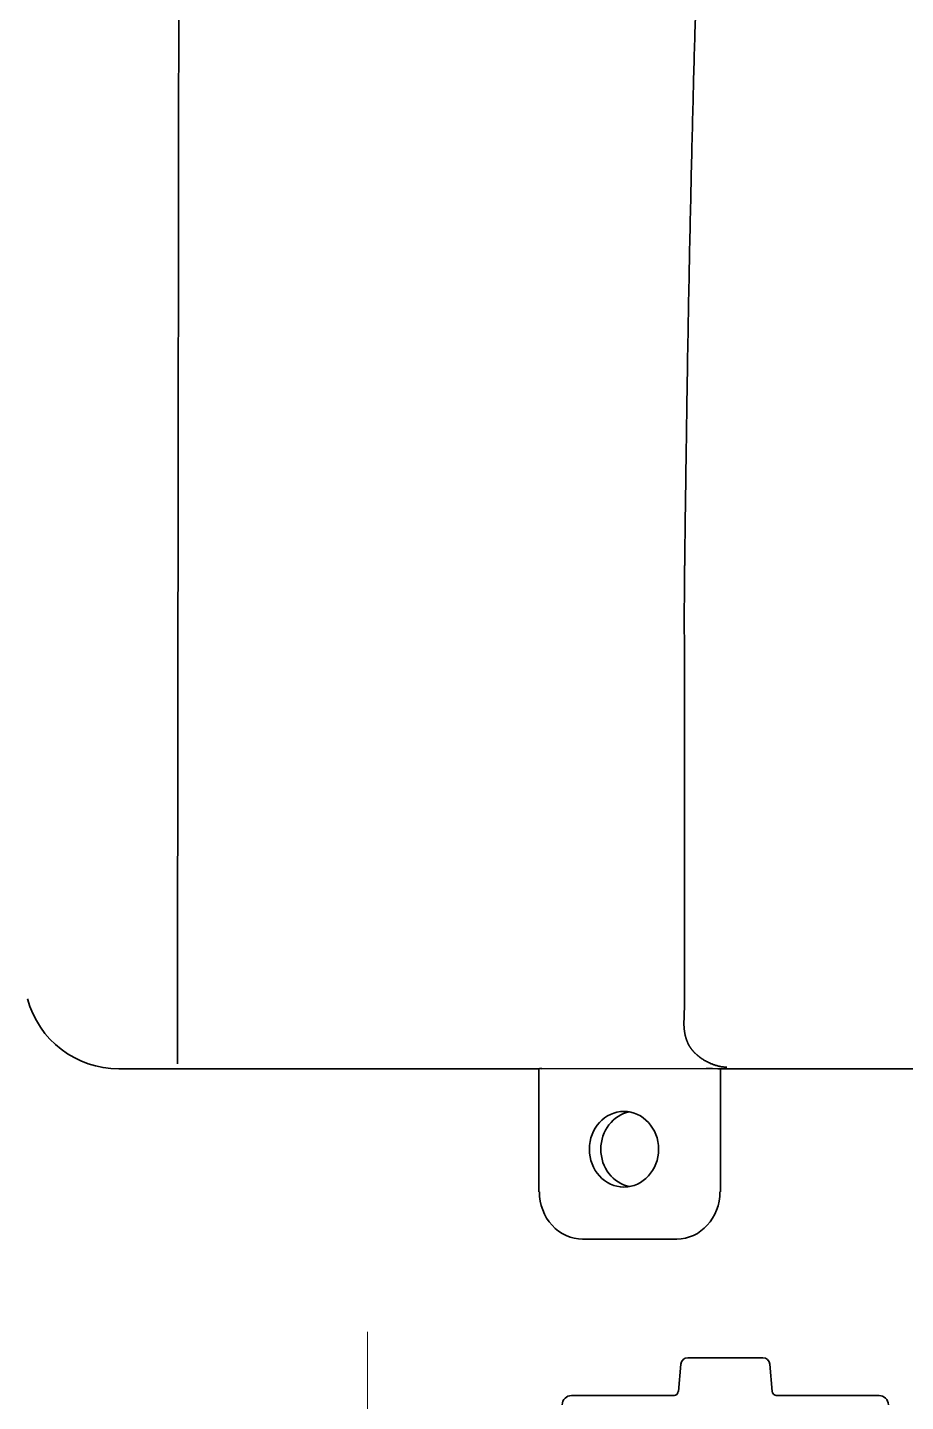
# Model space of a CAD drawing. Extents: x 6327 to 10269, y -393 to 3204.
# Drawn here: x 8504.5 to 8597.3, y 2493.6 to 2638.8 of the extents above; entities that cross this region are included whole.
import ezdxf

# ---------------------------------------------------------------- set-up
doc = ezdxf.new("R2010")
doc.units = 0
doc.header["$LTSCALE"] = 5
doc.layers.get('0').update_dxf_attribs({"linetype": 'CONTINUOUS', "lineweight": 0})
doc.layers.add('1', color=7, linetype='CONTINUOUS', true_color=0xffffff)

msp = doc.modelspace()

# ---------------------------------------------------------------- linework, layer by layer
at = {"color": 3}
msp.add_line((8540.44, 2500.93), (8540.44, 2400.93), dxfattribs=at)
at = {"layer": '1', "color": 7, "linetype": 'Continuous', "lineweight": 35}
for p, q in [((8534.35, 2528.73), (8514.14, 2528.73)), ((8545.24, 2528.73), (8541.28, 2528.73)), ((8553.49, 2528.73), (8552.17, 2528.73)), ((8558.57, 2528.73), (8556.36, 2528.73)), ((8558.57, 2528.74), (8558.57, 2515.73)), ((8558.87, 2528.74), (8576.25, 2528.76)), ((8576.91, 2528.75), (8577.5, 2528.73)), ((8581.86, 2528.73), (8577.5, 2528.73)), ((8577.76, 2515.73), (8577.76, 2528.73)), ((8588.5, 2528.73), (8581.86, 2528.73)), ((8598.56, 2528.73), (8596.02, 2528.73)), ((8577.76, 2515.73), (8577.72, 2515.73)), ((8572.34, 2510.73), (8563.19, 2510.73)), ((8573.14, 2510.73), (8572.34, 2510.73)), ((8573.31, 2494.63), (8573.56, 2497.49)), ((8574.31, 2498.18), (8582.24, 2498.18)), ((8582.98, 2497.49), (8583.23, 2494.63)), ((8562.02, 2494.18), (8563.02, 2494.18)), ((8563.02, 2494.18), (8572.92, 2494.18)), ((8583.62, 2494.18), (8593.53, 2494.18)), ((8593.53, 2494.18), (8594.53, 2494.18))]:
    msp.add_line(p, q, dxfattribs=at)
for centre, radius, start, end in [((8574.31, 2497.43), 0.75, 90, 175), ((8582.24, 2497.43), 0.75, 5, 90), ((8572.81, 2494.68), 0.5, 270, 355), ((8583.73, 2494.68), 0.5, 185, 270), ((8562.02, 2493.18), 1, 90, 178), ((8594.53, 2493.18), 1, 2, 90)]:
    msp.add_arc(centre, radius, start, end, dxfattribs=at)
for centre, major_axis, ratio, start_param, end_param in [((8563.85, 3852.09), (6.46, -2728.57), 0.002932, 1.0679, 1.083811), ((8514.15, 2538.73), (6.09, 7.94), 0.999758, 2.487211, 3.795974), ((8559.07, 2528.74), (0.5, -0.003), 0.017454, 1.987065, 3.142103), ((8576.45, 2528.75), (0.5, -0.003), 0.017454, 0.416268, 1.987065), ((8568.77, 2520.23), (0, -4), 0.914651, 3.308096, 4.712387), ((8568.77, 2520.23), (0, -4), 0.914651, 4.71239, 6.116681), ((8563.19, 2515.73), (0, 5), 0.914651, 1.570796, 3.141593), ((8573.14, 2515.73), (0, -5), 0.914651, 0, 1.570796)]:
    msp.add_ellipse(centre, major_axis=major_axis, ratio=ratio, start_param=start_param, end_param=end_param, dxfattribs=at)
msp.add_ellipse((8567.56, 2520.23), major_axis=(0, 4), ratio=0.914651, dxfattribs=at)
for points, knots in [([(8577.47, 2673.25), (8577.44, 2673.27), (8577.39, 2673.29), (8577.31, 2673.24), (8577.23, 2673.12), (8577.16, 2672.96), (8577.1, 2672.75), (8577.03, 2672.48), (8576.96, 2672.18), (8576.9, 2671.84), (8576.84, 2671.47), (8576.78, 2671.07), (8576.72, 2670.62), (8576.67, 2670.13), (8576.61, 2669.6), (8576.54, 2669), (8576.48, 2668.35), (8576.42, 2667.63), (8576.35, 2666.84), (8576.29, 2665.96), (8576.21, 2664.98), (8576.14, 2663.89), (8576.06, 2662.68), (8575.99, 2661.34), (8575.9, 2659.86), (8575.82, 2658.24), (8575.73, 2656.45), (8575.64, 2654.48), (8575.55, 2652.31), (8575.46, 2649.93), (8575.36, 2647.29), (8575.26, 2644.37), (8575.15, 2641.12), (8575.04, 2637.53), (8574.93, 2633.57), (8574.82, 2629.24), (8574.71, 2624.66), (8574.6, 2619.89), (8574.49, 2614.82), (8574.39, 2609.36), (8574.28, 2603.39), (8574.18, 2596.86), (8574.08, 2589.78), (8574.01, 2584.7), (8573.98, 2582.07)], [0, 0, 0, 0, 0.023807, 0.047616, 0.071426, 0.095236, 0.119045, 0.142855, 0.166664, 0.190474, 0.214283, 0.238093, 0.261903, 0.285712, 0.309522, 0.333331, 0.357141, 0.380951, 0.40476, 0.42857, 0.452379, 0.476189, 0.499999, 0.523808, 0.547618, 0.571427, 0.595237, 0.619047, 0.642856, 0.666666, 0.690475, 0.714285, 0.738094, 0.761904, 0.785714, 0.809523, 0.833333, 0.857142, 0.880952, 0.904762, 0.928571, 0.952381, 0.97619, 1, 1, 1, 1]), ([(8573.98, 2582.07), (8573.98, 2582.03), (8573.98, 2582), (8573.98, 2581.92), (8573.97, 2581.82), (8573.97, 2581.71), (8573.97, 2581.5), (8573.97, 2581.36), (8573.96, 2580.93), (8573.96, 2580.64), (8573.95, 2579.79), (8573.95, 2579.22), (8573.94, 2577.51), (8573.94, 2576.37), (8573.94, 2575.23)], [0, 0, 0, 0, 0.015625, 0.015625, 0.03125, 0.0625, 0.0625, 0.125, 0.125, 0.25, 0.25, 0.5, 0.5, 1, 1, 1, 1]), ([(8573.97, 2537.03), (8573.97, 2537), (8573.97, 2536.93), (8573.97, 2536.83), (8573.97, 2536.72), (8573.97, 2536.62), (8573.97, 2536.52), (8573.97, 2536.42), (8573.97, 2536.31), (8573.96, 2536.21), (8573.96, 2536.11), (8573.96, 2536.01), (8573.96, 2535.9), (8573.96, 2535.8), (8573.96, 2535.7), (8573.96, 2535.6), (8573.96, 2535.49), (8573.95, 2535.39), (8573.95, 2535.29), (8573.95, 2535.19), (8573.95, 2535.08), (8573.95, 2534.98), (8573.94, 2534.88), (8573.94, 2534.78), (8573.94, 2534.68), (8573.94, 2534.57), (8573.93, 2534.47), (8573.93, 2534.37), (8573.93, 2534.27), (8573.92, 2534.16), (8573.92, 2534.1), (8573.92, 2534.06)], [0, 0, 0, 0, 0.034513, 0.069021, 0.103526, 0.138027, 0.172525, 0.207019, 0.241511, 0.276, 0.310486, 0.34497, 0.379452, 0.413932, 0.44841, 0.482887, 0.517363, 0.551837, 0.586311, 0.620783, 0.655256, 0.689728, 0.7242, 0.758672, 0.793145, 0.827618, 0.862092, 0.896567, 0.931043, 0.965521, 1, 1, 1, 1]), ([(8573.92, 2534.06), (8573.92, 2534.04), (8573.92, 2533.99), (8573.91, 2533.93), (8573.91, 2533.86), (8573.9, 2533.79), (8573.9, 2533.72), (8573.9, 2533.65), (8573.9, 2533.58), (8573.9, 2533.52), (8573.9, 2533.45), (8573.9, 2533.38), (8573.9, 2533.31), (8573.91, 2533.24), (8573.91, 2533.17), (8573.91, 2533.11), (8573.92, 2533.04), (8573.93, 2532.97), (8573.93, 2532.9), (8573.94, 2532.84), (8573.95, 2532.77), (8573.96, 2532.7), (8573.97, 2532.63), (8573.98, 2532.57), (8573.99, 2532.5), (8574, 2532.43), (8574.02, 2532.37), (8574.03, 2532.3), (8574.05, 2532.23), (8574.06, 2532.17), (8574.08, 2532.1), (8574.1, 2532.04), (8574.11, 2531.99), (8574.12, 2531.96), (8574.13, 2531.94), (8574.13, 2531.93), (8574.14, 2531.91), (8574.14, 2531.9), (8574.15, 2531.88), (8574.15, 2531.87), (8574.16, 2531.85), (8574.16, 2531.84), (8574.17, 2531.82), (8574.17, 2531.81), (8574.18, 2531.79), (8574.18, 2531.78), (8574.19, 2531.76), (8574.2, 2531.74), (8574.2, 2531.73), (8574.21, 2531.71), (8574.21, 2531.69), (8574.22, 2531.68), (8574.23, 2531.66), (8574.23, 2531.65), (8574.24, 2531.63), (8574.25, 2531.61), (8574.25, 2531.6), (8574.26, 2531.58), (8574.27, 2531.56), (8574.27, 2531.54), (8574.28, 2531.53), (8574.29, 2531.51), (8574.3, 2531.49), (8574.3, 2531.47), (8574.31, 2531.46), (8574.32, 2531.44), (8574.33, 2531.42), (8574.34, 2531.4), (8574.35, 2531.39), (8574.35, 2531.37), (8574.36, 2531.35), (8574.37, 2531.33), (8574.38, 2531.31), (8574.39, 2531.3), (8574.4, 2531.28), (8574.41, 2531.26), (8574.42, 2531.24), (8574.43, 2531.22), (8574.44, 2531.2), (8574.45, 2531.19), (8574.46, 2531.17), (8574.47, 2531.15), (8574.48, 2531.13), (8574.49, 2531.11), (8574.51, 2531.09), (8574.52, 2531.07), (8574.53, 2531.05), (8574.54, 2531.04), (8574.55, 2531.02), (8574.56, 2531), (8574.58, 2530.98), (8574.59, 2530.96), (8574.6, 2530.94), (8574.62, 2530.92), (8574.63, 2530.9), (8574.64, 2530.88), (8574.66, 2530.87), (8574.67, 2530.85), (8574.68, 2530.83), (8574.7, 2530.81), (8574.71, 2530.79), (8574.73, 2530.77), (8574.74, 2530.75), (8574.76, 2530.73), (8574.77, 2530.71), (8574.79, 2530.69), (8574.81, 2530.68), (8574.82, 2530.66), (8574.84, 2530.64), (8574.85, 2530.62), (8574.87, 2530.6), (8574.89, 2530.58), (8574.91, 2530.56), (8574.92, 2530.54), (8574.94, 2530.52), (8574.96, 2530.51), (8574.98, 2530.49), (8574.99, 2530.48), (8575, 2530.47)], [0, 0, 0, 0, 0.016158, 0.032328, 0.048512, 0.064714, 0.080936, 0.09718, 0.11345, 0.129748, 0.146076, 0.162438, 0.178834, 0.195268, 0.211741, 0.228257, 0.244816, 0.261422, 0.278076, 0.294781, 0.311537, 0.328347, 0.345213, 0.362137, 0.379119, 0.396162, 0.413267, 0.430436, 0.447669, 0.464969, 0.482336, 0.499771, 0.517277, 0.521225, 0.525213, 0.529242, 0.533311, 0.53742, 0.541569, 0.545759, 0.549989, 0.554259, 0.558571, 0.562922, 0.567315, 0.571748, 0.576222, 0.580737, 0.585292, 0.589889, 0.594527, 0.599205, 0.603925, 0.608686, 0.613488, 0.618331, 0.623216, 0.628142, 0.633109, 0.638117, 0.643167, 0.648259, 0.653392, 0.658566, 0.663782, 0.66904, 0.674339, 0.67968, 0.685062, 0.690486, 0.695952, 0.70146, 0.707009, 0.712601, 0.718234, 0.723909, 0.729625, 0.735384, 0.741184, 0.747027, 0.752911, 0.758837, 0.764805, 0.770815, 0.776867, 0.782961, 0.789096, 0.795274, 0.801494, 0.807755, 0.814058, 0.820404, 0.826791, 0.83322, 0.83969, 0.846203, 0.852757, 0.859354, 0.865992, 0.872671, 0.879393, 0.886156, 0.89296, 0.899807, 0.906695, 0.913624, 0.920595, 0.927608, 0.934661, 0.941757, 0.948893, 0.956071, 0.96329, 0.97055, 0.977851, 0.985193, 0.992576, 1, 1, 1, 1]), ([(8575, 2530.47), (8575, 2530.46), (8575.02, 2530.45), (8575.04, 2530.42), (8575.06, 2530.4), (8575.09, 2530.38), (8575.11, 2530.36), (8575.13, 2530.33), (8575.16, 2530.31), (8575.18, 2530.29), (8575.21, 2530.27), (8575.23, 2530.24), (8575.26, 2530.22), (8575.28, 2530.2), (8575.31, 2530.18), (8575.33, 2530.15), (8575.36, 2530.13), (8575.38, 2530.11), (8575.41, 2530.09), (8575.44, 2530.07), (8575.46, 2530.05), (8575.49, 2530.03), (8575.52, 2530), (8575.54, 2529.98), (8575.57, 2529.96), (8575.6, 2529.94), (8575.63, 2529.92), (8575.65, 2529.9), (8575.68, 2529.88), (8575.71, 2529.86), (8575.74, 2529.84), (8575.77, 2529.82), (8575.85, 2529.76), (8575.98, 2529.67), (8576.18, 2529.56), (8576.39, 2529.45), (8576.57, 2529.36), (8576.73, 2529.29), (8576.86, 2529.24), (8577, 2529.18), (8577.14, 2529.13), (8577.29, 2529.09), (8577.41, 2529.05), (8577.49, 2529.03), (8577.53, 2529.02), (8577.58, 2529.01), (8577.62, 2529), (8577.67, 2528.99), (8577.72, 2528.98), (8577.77, 2528.97), (8577.82, 2528.96), (8577.87, 2528.95), (8577.93, 2528.94), (8577.99, 2528.94), (8578.05, 2528.93), (8578.11, 2528.92), (8578.17, 2528.91), (8578.24, 2528.91), (8578.3, 2528.9), (8578.37, 2528.89), (8578.42, 2528.89), (8578.44, 2528.89)], [0, 0, 0, 0, 0.007034, 0.014121, 0.021262, 0.028455, 0.035701, 0.043001, 0.050353, 0.057759, 0.065218, 0.07273, 0.080295, 0.087914, 0.095586, 0.103311, 0.111089, 0.118921, 0.126806, 0.134745, 0.142736, 0.150781, 0.15888, 0.167032, 0.175237, 0.183496, 0.191809, 0.200174, 0.208594, 0.217066, 0.225593, 0.234173, 0.242806, 0.296252, 0.353342, 0.414077, 0.478461, 0.513438, 0.550551, 0.589798, 0.631181, 0.6747, 0.720354, 0.731643, 0.743432, 0.755721, 0.768509, 0.781797, 0.795584, 0.809871, 0.824657, 0.839944, 0.855729, 0.872014, 0.888799, 0.906084, 0.923868, 0.942151, 0.960935, 0.980218, 1, 1, 1, 1]), ([(8541.28, 2528.73), (8541.28, 2528.73), (8541.26, 2528.73), (8541.24, 2528.73), (8541.22, 2528.73), (8541.2, 2528.73), (8541.17, 2528.73), (8541.15, 2528.73), (8541.13, 2528.73), (8541.11, 2528.73), (8541.08, 2528.73), (8541.06, 2528.73), (8541.04, 2528.73), (8541.02, 2528.73), (8540.99, 2528.73), (8540.97, 2528.73), (8540.95, 2528.73), (8540.92, 2528.73), (8540.9, 2528.73), (8540.87, 2528.73), (8540.85, 2528.73), (8540.83, 2528.73), (8540.8, 2528.73), (8540.78, 2528.73), (8540.75, 2528.73), (8540.73, 2528.73), (8540.7, 2528.73), (8540.68, 2528.73), (8540.65, 2528.73), (8540.63, 2528.73), (8540.6, 2528.73), (8540.58, 2528.73), (8540.55, 2528.73), (8540.52, 2528.73), (8540.5, 2528.73), (8540.47, 2528.73), (8540.45, 2528.73), (8540.42, 2528.73), (8540.39, 2528.73), (8540.37, 2528.73), (8540.34, 2528.73), (8540.31, 2528.73), (8540.29, 2528.73), (8540.26, 2528.73), (8540.23, 2528.73), (8540.2, 2528.73), (8540.18, 2528.73), (8540.15, 2528.73), (8540.12, 2528.73), (8540.09, 2528.73), (8540.07, 2528.73), (8540.04, 2528.73), (8540.01, 2528.73), (8539.98, 2528.73), (8539.84, 2528.73), (8539.56, 2528.73), (8539.14, 2528.73), (8538.71, 2528.73), (8538.27, 2528.73), (8537.8, 2528.73), (8537.33, 2528.73), (8536.84, 2528.73), (8536.49, 2528.73), (8536.26, 2528.73), (8536.18, 2528.73), (8536.09, 2528.73), (8536, 2528.73), (8535.92, 2528.73), (8535.83, 2528.73), (8535.74, 2528.73), (8535.66, 2528.73), (8535.57, 2528.73), (8535.48, 2528.73), (8535.4, 2528.73), (8535.31, 2528.73), (8535.22, 2528.73), (8535.13, 2528.73), (8535.05, 2528.73), (8534.96, 2528.73), (8534.87, 2528.73), (8534.79, 2528.73), (8534.7, 2528.73), (8534.61, 2528.73), (8534.53, 2528.73), (8534.44, 2528.73), (8534.38, 2528.73), (8534.35, 2528.73)], [0, 0, 0, 0, 0.005051, 0.010095, 0.015132, 0.02016, 0.025182, 0.030196, 0.035203, 0.040202, 0.045195, 0.05018, 0.055158, 0.060129, 0.065092, 0.070049, 0.074999, 0.079942, 0.084878, 0.089807, 0.094729, 0.099644, 0.104553, 0.109455, 0.11435, 0.119238, 0.124119, 0.128994, 0.133862, 0.138723, 0.143578, 0.148426, 0.153268, 0.158102, 0.162931, 0.167752, 0.172567, 0.177376, 0.182177, 0.186973, 0.191761, 0.196544, 0.201319, 0.206088, 0.210851, 0.215607, 0.220356, 0.225099, 0.229835, 0.234565, 0.239288, 0.244004, 0.248714, 0.253418, 0.258115, 0.322508, 0.38599, 0.44855, 0.510167, 0.573423, 0.635913, 0.697625, 0.75855, 0.769227, 0.779887, 0.790529, 0.801154, 0.811762, 0.822353, 0.832927, 0.843485, 0.854026, 0.864551, 0.87506, 0.885553, 0.89603, 0.906492, 0.916939, 0.92737, 0.937788, 0.948191, 0.958579, 0.968954, 0.979316, 0.989664, 1, 1, 1, 1]), ([(8552.17, 2528.73), (8552.15, 2528.73), (8552.12, 2528.73), (8552.08, 2528.73), (8552.04, 2528.73), (8551.99, 2528.73), (8551.95, 2528.73), (8551.91, 2528.73), (8551.86, 2528.73), (8551.82, 2528.73), (8551.78, 2528.73), (8551.73, 2528.73), (8551.69, 2528.73), (8551.65, 2528.73), (8551.6, 2528.73), (8551.56, 2528.73), (8551.52, 2528.73), (8551.47, 2528.73), (8551.43, 2528.73), (8551.39, 2528.73), (8551.34, 2528.73), (8551.3, 2528.73), (8551.25, 2528.73), (8551.21, 2528.73), (8551.17, 2528.73), (8551.12, 2528.73), (8551.08, 2528.73), (8551.04, 2528.73), (8550.99, 2528.73), (8550.95, 2528.73), (8550.91, 2528.73), (8550.86, 2528.73), (8550.82, 2528.73), (8550.78, 2528.73), (8550.73, 2528.73), (8550.69, 2528.73), (8550.65, 2528.73), (8550.6, 2528.73), (8550.56, 2528.73), (8550.52, 2528.73), (8550.47, 2528.73), (8550.43, 2528.73), (8550.39, 2528.73), (8550.34, 2528.73), (8550.3, 2528.73), (8550.26, 2528.73), (8550.21, 2528.73), (8550.02, 2528.73), (8549.68, 2528.73), (8549.19, 2528.73), (8548.72, 2528.73), (8548.25, 2528.73), (8547.81, 2528.73), (8547.38, 2528.73), (8546.96, 2528.73), (8546.67, 2528.73), (8546.51, 2528.73), (8546.45, 2528.73), (8546.39, 2528.73), (8546.34, 2528.73), (8546.28, 2528.73), (8546.23, 2528.73), (8546.17, 2528.73), (8546.12, 2528.73), (8546.06, 2528.73), (8546.01, 2528.73), (8545.96, 2528.73), (8545.91, 2528.73), (8545.85, 2528.73), (8545.8, 2528.73), (8545.75, 2528.73), (8545.7, 2528.73), (8545.65, 2528.73), (8545.6, 2528.73), (8545.56, 2528.73), (8545.51, 2528.73), (8545.46, 2528.73), (8545.41, 2528.73), (8545.37, 2528.73), (8545.32, 2528.73), (8545.28, 2528.73), (8545.25, 2528.73), (8545.24, 2528.73)], [0, 0, 0, 0, 0.005159, 0.010321, 0.015487, 0.020656, 0.025829, 0.031005, 0.036185, 0.041369, 0.046557, 0.051749, 0.056944, 0.062143, 0.067347, 0.072554, 0.077765, 0.08298, 0.088199, 0.093423, 0.09865, 0.103882, 0.109118, 0.114358, 0.119602, 0.124851, 0.130103, 0.135361, 0.140622, 0.145888, 0.151158, 0.156433, 0.161712, 0.166996, 0.172284, 0.177577, 0.182874, 0.188176, 0.193482, 0.198793, 0.204108, 0.209428, 0.214753, 0.220082, 0.225416, 0.230755, 0.236098, 0.241446, 0.302414, 0.36414, 0.426616, 0.489829, 0.551404, 0.613953, 0.677452, 0.741888, 0.751493, 0.761122, 0.770777, 0.780457, 0.790162, 0.799893, 0.809649, 0.81943, 0.829237, 0.839069, 0.848927, 0.85881, 0.86872, 0.878655, 0.888617, 0.898605, 0.90862, 0.918661, 0.92873, 0.938826, 0.94895, 0.959102, 0.969283, 0.979492, 0.989731, 1, 1, 1, 1]), ([(8596.02, 2528.73), (8596.01, 2528.73), (8596, 2528.73), (8595.99, 2528.73), (8595.97, 2528.73), (8595.96, 2528.73), (8595.94, 2528.73), (8595.92, 2528.73), (8595.91, 2528.73), (8595.89, 2528.73), (8595.88, 2528.73), (8595.86, 2528.73), (8595.84, 2528.73), (8595.82, 2528.73), (8595.81, 2528.73), (8595.79, 2528.73), (8595.77, 2528.73), (8595.76, 2528.73), (8595.74, 2528.73), (8595.72, 2528.73), (8595.7, 2528.73), (8595.68, 2528.73), (8595.67, 2528.73), (8595.65, 2528.73), (8595.63, 2528.73), (8595.61, 2528.73), (8595.59, 2528.73), (8595.57, 2528.73), (8595.55, 2528.73), (8595.53, 2528.73), (8595.52, 2528.73), (8595.5, 2528.73), (8595.48, 2528.73), (8595.46, 2528.73), (8595.44, 2528.73), (8595.42, 2528.73), (8595.4, 2528.73), (8595.38, 2528.73), (8595.36, 2528.73), (8595.34, 2528.73), (8595.32, 2528.73), (8595.3, 2528.73), (8595.28, 2528.73), (8595.26, 2528.73), (8595.24, 2528.73), (8595.22, 2528.73), (8595.2, 2528.73), (8595.18, 2528.73), (8595.16, 2528.73), (8595.14, 2528.73), (8595.12, 2528.73), (8595.1, 2528.73), (8595.08, 2528.73), (8595.06, 2528.73), (8595.04, 2528.73), (8595.02, 2528.73), (8595, 2528.73), (8594.98, 2528.73), (8594.96, 2528.73), (8594.94, 2528.73), (8594.92, 2528.73), (8594.9, 2528.73), (8594.88, 2528.73), (8594.86, 2528.73), (8594.84, 2528.73), (8594.82, 2528.73), (8594.8, 2528.73), (8594.72, 2528.73), (8594.6, 2528.73), (8594.41, 2528.73), (8594.21, 2528.73), (8594.01, 2528.73), (8593.81, 2528.73), (8593.61, 2528.73), (8593.4, 2528.73), (8593.19, 2528.73), (8593.03, 2528.73), (8592.91, 2528.73), (8592.84, 2528.73), (8592.77, 2528.73), (8592.69, 2528.73), (8592.62, 2528.73), (8592.55, 2528.73), (8592.48, 2528.73), (8592.4, 2528.73), (8592.33, 2528.73), (8592.26, 2528.73), (8592.18, 2528.73), (8592.11, 2528.73), (8592.04, 2528.73), (8591.96, 2528.73), (8591.89, 2528.73), (8591.81, 2528.73), (8591.73, 2528.73), (8591.66, 2528.73), (8591.58, 2528.73), (8591.51, 2528.73), (8591.43, 2528.73), (8591.35, 2528.73), (8591.28, 2528.73), (8591.2, 2528.73), (8591.12, 2528.73), (8591.04, 2528.73), (8590.97, 2528.73), (8590.89, 2528.73), (8590.81, 2528.73), (8590.73, 2528.73), (8590.65, 2528.73), (8590.57, 2528.73), (8590.5, 2528.73), (8590.42, 2528.73), (8590.34, 2528.73), (8590.26, 2528.73), (8590.18, 2528.73), (8590.1, 2528.73), (8590.02, 2528.73), (8589.94, 2528.73), (8589.86, 2528.73), (8589.78, 2528.73), (8589.7, 2528.73), (8589.62, 2528.73), (8589.54, 2528.73), (8589.46, 2528.73), (8589.38, 2528.73), (8589.3, 2528.73), (8589.22, 2528.73), (8589.14, 2528.73), (8589.06, 2528.73), (8588.98, 2528.73), (8588.9, 2528.73), (8588.82, 2528.73), (8588.74, 2528.73), (8588.66, 2528.73), (8588.58, 2528.73), (8588.53, 2528.73), (8588.5, 2528.73)], [0, 0, 0, 0, 0.004529, 0.009041, 0.013536, 0.018015, 0.022476, 0.026922, 0.03135, 0.035762, 0.040157, 0.044535, 0.048896, 0.053241, 0.057569, 0.06188, 0.066174, 0.070451, 0.074711, 0.078954, 0.083181, 0.08739, 0.091582, 0.095756, 0.099914, 0.104054, 0.108177, 0.112283, 0.116371, 0.120442, 0.124495, 0.12853, 0.132548, 0.136548, 0.140531, 0.144495, 0.148442, 0.15237, 0.156281, 0.160173, 0.164048, 0.167904, 0.171741, 0.175561, 0.179361, 0.183144, 0.186907, 0.190652, 0.194378, 0.198086, 0.201774, 0.205444, 0.209094, 0.212726, 0.216338, 0.219931, 0.223504, 0.227058, 0.230593, 0.234108, 0.237603, 0.241079, 0.244535, 0.247971, 0.251387, 0.254783, 0.258159, 0.261515, 0.291174, 0.320439, 0.349309, 0.377781, 0.405852, 0.433518, 0.460774, 0.487615, 0.514039, 0.522678, 0.531305, 0.53992, 0.548524, 0.557117, 0.565698, 0.574269, 0.582828, 0.591378, 0.599916, 0.608445, 0.616963, 0.625472, 0.633971, 0.64246, 0.650939, 0.659409, 0.66787, 0.676322, 0.684764, 0.693198, 0.701623, 0.710039, 0.718447, 0.726846, 0.735237, 0.743619, 0.751994, 0.76036, 0.768719, 0.777069, 0.785412, 0.793748, 0.802076, 0.810396, 0.818709, 0.827015, 0.835314, 0.843606, 0.851891, 0.86017, 0.868441, 0.876707, 0.884966, 0.893218, 0.901465, 0.909706, 0.91794, 0.926169, 0.934393, 0.942611, 0.950824, 0.959032, 0.967235, 0.975433, 0.983626, 0.991815, 1, 1, 1, 1])]:
    msp.add_open_spline(points, degree=3, knots=knots, dxfattribs=at)
for points, degree in [([(8520.35, 2537.25), (8520.52, 2669.74)], 1), ([(8520.35, 2537.24), (8520.35, 2536.99), (8520.35, 2536.47), (8520.35, 2535.7), (8520.35, 2534.94), (8520.35, 2534.21), (8520.35, 2533.51), (8520.35, 2532.84), (8520.35, 2532.21), (8520.35, 2531.63), (8520.35, 2531.1), (8520.35, 2530.63), (8520.35, 2530.22), (8520.35, 2529.88), (8520.35, 2529.61), (8520.35, 2529.41), (8520.35, 2529.29), (8520.35, 2529.25), (8520.35, 2529.25)], 3), ([(8556.36, 2528.72), (8554.97, 2528.73), (8553.49, 2528.72)], 2)]:
    msp.add_open_spline(points, degree=degree, dxfattribs=at)

doc.saveas('drawing.dxf')
